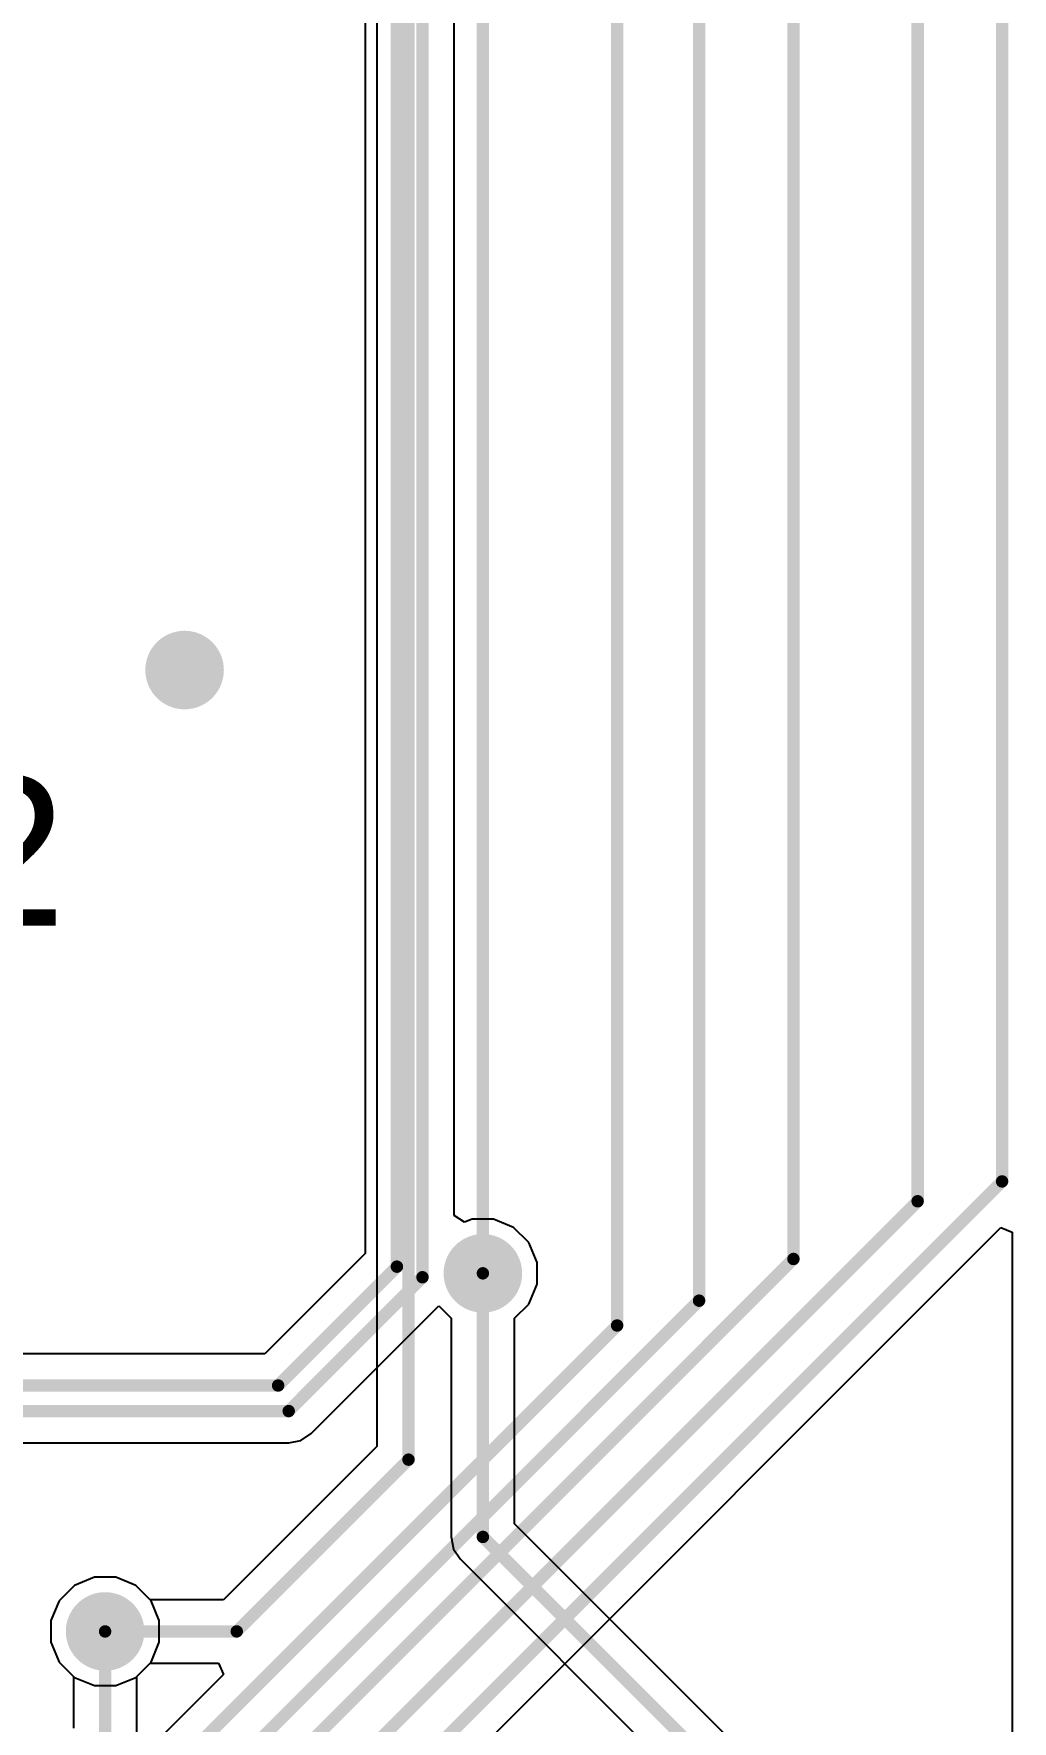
# Model space of a CAD drawing. Header units: millimetres. Extents: x 1 to 134, y -1 to 87.
# Drawn here: x 101.15 to 111.16, y 30.32 to 47.58 of the extents above; entities that cross this region are included whole.
import ezdxf

# ---------------------------------------------------------------- set-up
doc = ezdxf.new("R2010")
doc.units = ezdxf.units.MM
for name, color, linetype in [('BottomLayer', 5, 'Continuous'), ('BottomSolder', 6, 'Continuous'), ('TopLayer', 1, 'Continuous'), ('TopOverlay', 2, 'Continuous'), ('TopSolder', 216, 'Continuous'), ('ViaHoleLayer', 16, 'Continuous')]:
    doc.layers.add(name, color=color, linetype=linetype)
doc.styles.add('Arial', font='', dxfattribs={"height": 0.2})
doc.styles.get('Arial').set_extended_font_data('Arial')

msp = doc.modelspace()

# ---------------------------------------------------------------- hatches: boundary and pattern name
at = {"layer": 'BottomLayer'}
h = msp.add_hatch(color=5, dxfattribs=at)
edge = h.paths.add_edge_path()
edge.add_arc((102.6922, 41.0718), 0.2999994, 0, 360)
h = msp.add_hatch(color=5, dxfattribs=at)
edge = h.paths.add_edge_path()
edge.add_arc((105.74280858, 34.90339729999999), 0.2999994, 0, 360)
h = msp.add_hatch(color=5, dxfattribs=at)
edge = h.paths.add_edge_path()
edge.add_arc((101.8794, 31.242), 0.2999994, 0, 360)
at = {"layer": 'BottomSolder'}
h = msp.add_hatch(color=6, dxfattribs=at)
edge = h.paths.add_edge_path()
edge.add_arc((102.6922, 41.0718), 0.4015993999999999, 0, 360)
h = msp.add_hatch(color=6, dxfattribs=at)
edge = h.paths.add_edge_path()
edge.add_arc((105.74280858, 34.90339729999999), 0.4015993999999999, 0, 360)
h = msp.add_hatch(color=6, dxfattribs=at)
edge = h.paths.add_edge_path()
edge.add_arc((101.8794, 31.242), 0.4015993999999999, 0, 360)
at = {"layer": 'TopLayer'}
h = msp.add_hatch(color=1, dxfattribs=at)
edge = h.paths.add_edge_path()
edge.add_arc((102.6922, 41.0718), 0.2999994, 0, 360)
h = msp.add_hatch(color=1, dxfattribs=at)
edge = h.paths.add_edge_path()
edge.add_arc((105.74280858, 34.90339729999999), 0.2999994, 0, 360)
h = msp.add_hatch(color=1, dxfattribs=at)
edge = h.paths.add_edge_path()
edge.add_arc((101.8794, 31.242), 0.2999994, 0, 360)
at = {"layer": 'TopSolder'}
h = msp.add_hatch(color=216, dxfattribs=at)
edge = h.paths.add_edge_path()
edge.add_arc((102.6922, 41.0718), 0.4015993999999999, 0, 360)
h = msp.add_hatch(color=216, dxfattribs=at)
edge = h.paths.add_edge_path()
edge.add_arc((105.74280858, 34.90339729999999), 0.4015993999999999, 0, 360)
h = msp.add_hatch(color=216, dxfattribs=at)
edge = h.paths.add_edge_path()
edge.add_arc((101.8794, 31.242), 0.4015993999999999, 0, 360)
at = {"layer": 'ViaHoleLayer'}
h = msp.add_hatch(color=16, dxfattribs=at)
edge = h.paths.add_edge_path()
edge.add_arc((102.6922, 41.0718), 0.1499997, 0, 360)
h = msp.add_hatch(color=16, dxfattribs=at)
edge = h.paths.add_edge_path()
edge.add_arc((105.74280858, 34.90339729999999), 0.1499997, 0, 360)
h = msp.add_hatch(color=16, dxfattribs=at)
edge = h.paths.add_edge_path()
edge.add_arc((101.8794, 31.242), 0.1499997, 0, 360)

# ---------------------------------------------------------------- linework, layer by layer
at = {"layer": 'BottomLayer'}
for p, q in [((104.53996872, 56.1786532), (104.53996872, 35.10585562)), ((105.44902964, 35.49565418), (105.44902964, 55.93620004)), ((105.5546276, 35.42509552), (105.44902964, 35.49565418)), ((105.63261068, 35.4573967), (105.5546276, 35.42509552)), ((105.85300648, 35.4573967), (105.63261068, 35.4573967)), ((106.05662304, 35.373056), (105.85300648, 35.4573967)), ((106.21246728, 35.21721176), (106.05662304, 35.373056)), ((106.29680798, 35.0135952), (106.21246728, 35.21721176)), ((104.53996872, 35.10585562), (103.5144361, 34.080323)), ((106.29680798, 34.79319939999999), (106.29680798, 35.0135952)), ((106.21246728, 34.58958284), (106.29680798, 34.79319939999999)), ((103.98579406, 33.26607774), (105.29122452, 34.5715082)), ((105.29122452, 34.5715082), (105.41908812, 34.4436446)), ((106.06652904, 34.4436446), (106.21246728, 34.58958284)), ((105.41908812, 34.4436446), (105.41908812, 32.20838872)), ((106.06652904, 32.34247786), (106.06652904, 34.4436446)), ((103.5144361, 34.080323), (100.40140194, 34.080323)), ((100.40140194, 33.17126208), (103.75688926, 33.17126208)), ((103.75688926, 33.17126208), (103.88077268, 33.19590262)), ((103.88077268, 33.19590262), (103.98579406, 33.26607774)), ((108.4126102, 29.9963967), (106.06652904, 32.34247786)), ((105.41908812, 32.20838872), (105.44372866, 32.0845053)), ((105.44372866, 32.0845053), (105.51390378, 31.97948392)), ((105.51390378, 31.97948392), (107.9548006, 29.5385871)), ((101.7692021, 31.7959994), (101.56558554, 31.7116587)), ((101.9895979, 31.7959994), (101.7692021, 31.7959994)), ((102.19321446, 31.7116587), (101.9895979, 31.7959994)), ((101.56558554, 31.7116587), (101.4097413, 31.55581446)), ((102.3490587, 31.55581446), (102.19321446, 31.7116587)), ((101.4097413, 31.55581446), (101.3254006, 31.3521979)), ((102.4333994, 31.3521979), (102.3490587, 31.55581446)), ((101.3254006, 31.3521979), (101.3254006, 31.1318021)), ((102.4333994, 31.1318021), (102.4333994, 31.3521979)), ((101.3254006, 31.1318021), (101.4097413, 30.92818554)), ((102.3490587, 30.92818554), (102.4333994, 31.1318021)), ((101.4097413, 30.92818554), (101.55567954, 30.78224729999999)), ((102.20312046, 30.78224729999999), (102.3490587, 30.92818554)), ((101.55567954, 30.78224729999999), (101.55567954, 30.25296718)), ((102.20312046, 25.0613926), (102.20312046, 30.78224729999999))]:
    msp.add_line(p, q, dxfattribs=at)
at = {"layer": 'BottomLayer', "const_width": 0.127}
for points in [[(104.86368918, 34.97176648), (104.86368918, 56.1786532)], [(105.12530918, 34.86340246), (105.12530918, 56.07028918)], [(103.64852524, 33.75660254), (104.86368918, 34.97176648)], [(103.75688926, 33.49498254), (105.12530918, 34.86340246)], [(105.74280858, 32.20838872), (105.74280858, 34.90339729999999)], [(100.162868, 33.75660254), (103.64852524, 33.75660254)], [(100.162868, 33.49498254), (103.75688926, 33.49498254)], [(105.74280858, 32.20838872), (108.5088, 29.4423973)], [(101.8794, 24.92730346), (101.8794, 31.242)]]:
    msp.add_lwpolyline(points, dxfattribs=at)
at = {"layer": 'BottomLayer', "const_width": 0.0635}
for points in [[(104.83193918, 34.97176648, 1), (104.89543918, 34.97176648, 1)], [(104.83193918, 34.97176648, 1), (104.89543918, 34.97176648, 1)], [(105.09355918, 34.86340246, 1), (105.15705918, 34.86340246, 1)], [(105.09355918, 34.86340246, 1), (105.15705918, 34.86340246, 1)], [(105.71105858, 34.90339729999999, 1), (105.77455858, 34.90339729999999, 1)], [(103.61677524, 33.75660254, 1), (103.68027524, 33.75660254, 1)], [(103.61677524, 33.75660254, 1), (103.68027524, 33.75660254, 1)], [(103.72513926, 33.49498254, 1), (103.78863926, 33.49498254, 1)], [(103.72513926, 33.49498254, 1), (103.78863926, 33.49498254, 1)], [(105.71105858, 32.20838872, 1), (105.77455858, 32.20838872, 1)], [(105.71105858, 32.20838872, 1), (105.77455858, 32.20838872, 1)], [(101.84765, 31.242, 1), (101.91115, 31.242, 1)]]:
    msp.add_lwpolyline(points, format="xyb", close=True, dxfattribs=at)
at = {"layer": 'TopLayer'}
for p, q in [((104.65848004, 58.34050816), (104.65848004, 33.13268964)), ((103.90845106, 28.24124146), (111.03954678, 35.37233718)), ((111.03954678, 35.37233718), (111.15687954, 35.32373428)), ((111.15687954, 35.32373428), (111.15687954, 26.55372388)), ((104.65848004, 33.13268964), (103.09151086, 31.56572046)), ((101.7692021, 31.7959994), (101.56558554, 31.7116587)), ((101.9895979, 31.7959994), (101.7692021, 31.7959994)), ((102.19321446, 31.7116587), (101.9895979, 31.7959994)), ((101.56558554, 31.7116587), (101.4097413, 31.55581446)), ((102.3391527, 31.56572046), (102.19321446, 31.7116587)), ((101.4097413, 31.55581446), (101.3254006, 31.3521979)), ((103.09151086, 31.56572046), (102.3391527, 31.56572046)), ((101.3254006, 31.3521979), (101.3254006, 31.1318021)), ((101.3254006, 31.1318021), (101.4097413, 30.92818554)), ((101.4097413, 30.92818554), (101.56558554, 30.7723413)), ((102.19321446, 30.7723413), (102.3391527, 30.91827954)), ((102.3391527, 30.91827954), (103.04013428, 30.91827954)), ((103.04013428, 30.91827954), (103.08873718, 30.80094678)), ((101.56558554, 30.7723413), (101.7692021, 30.6880006)), ((101.9895979, 30.6880006), (102.19321446, 30.7723413)), ((103.08873718, 30.80094678), (102.3789037, 30.0911133)), ((101.7692021, 30.6880006), (101.9895979, 30.6880006))]:
    msp.add_line(p, q, dxfattribs=at)
at = {"layer": 'TopLayer', "const_width": 0.127}
for points in [[(104.9822005, 32.99860049999999), (104.9822005, 58.4745973)], [(111.0528005, 35.8434005), (111.0528005, 58.4745973)], [(105.74280858, 34.90339729999999), (105.74280858, 58.19400858)], [(110.1892005, 35.6402005), (110.1892005, 57.3315973)], [(107.9540005, 34.6239973), (107.9540005, 56.1634005)], [(108.9192005, 35.05038202), (108.9192005, 55.1725973)], [(107.1158005, 34.3702005), (107.1158005, 52.3531973)], [(103.5847306, 28.3753306), (111.0528005, 35.8434005)], [(102.33723754, 27.78823754), (110.1892005, 35.6402005)], [(101.95623754, 28.08741906), (108.9192005, 35.05038202)], [(101.57523754, 28.24523434), (107.9540005, 34.6239973)], [(102.51299284, 29.76739284), (107.1158005, 34.3702005)], [(103.2256, 31.242), (104.9822005, 32.99860049999999)], [(101.8794, 31.242), (103.2256, 31.242)]]:
    msp.add_lwpolyline(points, dxfattribs=at)
at = {"layer": 'TopLayer', "const_width": 0.0635}
for points in [[(111.0210505, 35.8434005, 1), (111.0845505, 35.8434005, 1)], [(111.0210505, 35.8434005, 1), (111.0845505, 35.8434005, 1)], [(110.1574505, 35.6402005, 1), (110.2209505, 35.6402005, 1)], [(110.1574505, 35.6402005, 1), (110.2209505, 35.6402005, 1)], [(108.8874505, 35.05038202, 1), (108.9509505, 35.05038202, 1)], [(108.8874505, 35.05038202, 1), (108.9509505, 35.05038202, 1)], [(105.71105858, 34.90339729999999, 1), (105.77455858, 34.90339729999999, 1)], [(107.9222505, 34.6239973, 1), (107.9857505, 34.6239973, 1)], [(107.9222505, 34.6239973, 1), (107.9857505, 34.6239973, 1)], [(107.0840505, 34.3702005, 1), (107.1475505, 34.3702005, 1)], [(107.0840505, 34.3702005, 1), (107.1475505, 34.3702005, 1)], [(104.9504505, 32.99860049999999, 1), (105.0139505, 32.99860049999999, 1)], [(104.9504505, 32.99860049999999, 1), (105.0139505, 32.99860049999999, 1)], [(101.84765, 31.242, 1), (101.91115, 31.242, 1)], [(103.19385, 31.242, 1), (103.25735, 31.242, 1)], [(103.19385, 31.242, 1), (103.25735, 31.242, 1)]]:
    msp.add_lwpolyline(points, format="xyb", close=True, dxfattribs=at)

# ---------------------------------------------------------------- texts
at = {"layer": 'TopOverlay', "style": 'Arial'}
msp.add_text('R2', height=1.524, dxfattribs=at).set_placement((98.75961197999999, 38.45964368))

doc.saveas('drawing.dxf')
